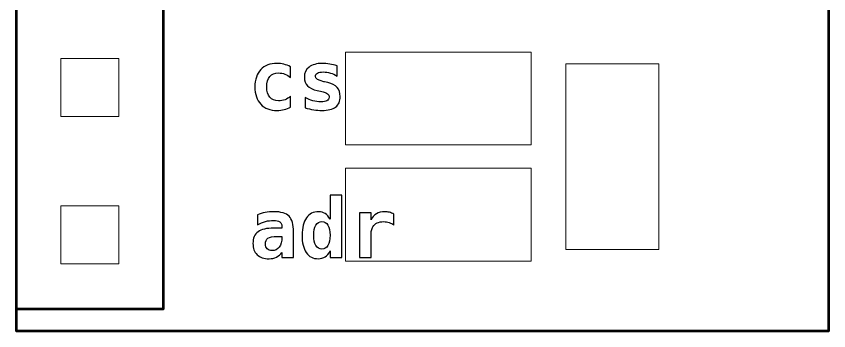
# Model space of a CAD drawing. Header units: centimetres. Extents: x -51.5 to -7.9, y -27.2 to 7.2.
# Drawn here: x -25.064 to -24.364, y -10.4 to -10.129 of the extents above; entities that cross this region are included whole.
import ezdxf

# ---------------------------------------------------------------- set-up
doc = ezdxf.new("R2010")
doc.units = ezdxf.units.CM
doc.header["$MEASUREMENT"] = 0
doc.layers.add('Layer 1', color=7, linetype='Continuous')

msp = doc.modelspace()

# ---------------------------------------------------------------- linework, layer by layer
at = {"layer": 'Layer 1', "lineweight": 18}
for points in [[(-24.78, -10.24), (-24.62, -10.24), (-24.62, -10.16), (-24.78, -10.16), (-24.78, -10.24)], [(-24.78, -10.34), (-24.62, -10.34), (-24.62, -10.26), (-24.78, -10.26), (-24.78, -10.34)]]:
    msp.add_lwpolyline(points, close=True, dxfattribs=at)
at = {"layer": 'Layer 1', "lineweight": 53}
for points in [[(-25.06354, -9.6), (-25.06354, -9.6), (-24.36352, -9.6), (-24.36352, -9.6), (-24.36352, -9.6), (-24.36352, -9.6), (-24.36352, -10.4), (-24.36352, -10.4), (-24.36352, -10.4), (-24.36352, -10.4), (-25.06354, -10.4), (-25.06354, -10.4), (-25.06354, -10.4), (-25.06354, -10.4), (-25.06354, -9.6), (-25.06354, -9.6)], [(-25.06354, -10.381), (-25.06354, -10.381), (-25.06354, -9.619), (-25.06354, -9.619), (-25.06354, -9.619), (-25.06354, -9.619), (-24.93654, -9.619), (-24.93654, -9.619), (-24.93654, -9.619), (-24.93654, -9.619), (-24.93654, -10.381), (-24.93654, -10.381), (-24.93654, -10.381), (-24.93654, -10.381), (-25.06354, -10.381), (-25.06354, -10.381)]]:
    msp.add_open_spline(points, degree=3, knots=[0, 0, 0, 0, 0.2, 0.2, 0.2, 0.2, 0.4, 0.4, 0.4, 0.4, 0.6, 0.6, 0.6, 0.6, 1, 1, 1, 1], dxfattribs=at)
at = {"layer": 'Layer 1', "lineweight": 18}
for points in [[(-25.02503, -10.2155), (-25.02503, -10.2155), (-25.02503, -10.1655), (-25.02503, -10.1655), (-25.02503, -10.1655), (-25.02503, -10.1655), (-24.97503, -10.1655), (-24.97503, -10.1655), (-24.97503, -10.1655), (-24.97503, -10.1655), (-24.97503, -10.2155), (-24.97503, -10.2155), (-24.97503, -10.2155), (-24.97503, -10.2155), (-25.02503, -10.2155), (-25.02503, -10.2155)], [(-24.59, -10.33), (-24.59, -10.33), (-24.59, -10.17), (-24.59, -10.17), (-24.59, -10.17), (-24.59, -10.17), (-24.51, -10.17), (-24.51, -10.17), (-24.51, -10.17), (-24.51, -10.17), (-24.51, -10.33), (-24.51, -10.33), (-24.51, -10.33), (-24.51, -10.33), (-24.59, -10.33), (-24.59, -10.33)], [(-25.02503, -10.3425), (-25.02503, -10.3425), (-25.02503, -10.2925), (-25.02503, -10.2925), (-25.02503, -10.2925), (-25.02503, -10.2925), (-24.97503, -10.2925), (-24.97503, -10.2925), (-24.97503, -10.2925), (-24.97503, -10.2925), (-24.97503, -10.3425), (-24.97503, -10.3425), (-24.97503, -10.3425), (-24.97503, -10.3425), (-25.02503, -10.3425), (-25.02503, -10.3425)]]:
    msp.add_open_spline(points, degree=3, knots=[0, 0, 0, 0, 0.2, 0.2, 0.2, 0.2, 0.4, 0.4, 0.4, 0.4, 0.6, 0.6, 0.6, 0.6, 1, 1, 1, 1], dxfattribs=at)
at = {"layer": 'Layer 1'}
for points, knots in [([(-24.82717, -10.20733), (-24.82886, -10.20832), (-24.8307, -10.20906), (-24.83265, -10.20956), (-24.83265, -10.20956), (-24.8346, -10.21005), (-24.8367, -10.2103), (-24.83895, -10.2103), (-24.83895, -10.2103), (-24.8449, -10.2103), (-24.84955, -10.20851), (-24.8529, -10.20492), (-24.8529, -10.20492), (-24.85625, -10.20135), (-24.85793, -10.19639), (-24.85793, -10.19005), (-24.85793, -10.19005), (-24.85793, -10.18368), (-24.85624, -10.17871), (-24.85287, -10.17511), (-24.85287, -10.17511), (-24.84949, -10.17153), (-24.84483, -10.16973), (-24.83888, -10.16973), (-24.83888, -10.16973), (-24.83681, -10.16973), (-24.83483, -10.16997), (-24.83291, -10.17045), (-24.83291, -10.17045), (-24.83099, -10.17094), (-24.82908, -10.17168), (-24.82717, -10.17269), (-24.82717, -10.17269), (-24.82717, -10.17269), (-24.82717, -10.18193), (-24.82717, -10.18193), (-24.82717, -10.18193), (-24.82864, -10.18066), (-24.83025, -10.17969), (-24.83202, -10.179), (-24.83202, -10.179), (-24.83377, -10.17832), (-24.83559, -10.17798), (-24.83747, -10.17798), (-24.83747, -10.17798), (-24.84075, -10.17798), (-24.84328, -10.17903), (-24.84505, -10.18112), (-24.84505, -10.18112), (-24.84682, -10.18321), (-24.8477, -10.18619), (-24.8477, -10.19005), (-24.8477, -10.19005), (-24.8477, -10.1939), (-24.84682, -10.19687), (-24.84505, -10.19894), (-24.84505, -10.19894), (-24.84328, -10.20101), (-24.84075, -10.20204), (-24.83747, -10.20204), (-24.83747, -10.20204), (-24.83552, -10.20204), (-24.8337, -10.20171), (-24.83199, -10.20107), (-24.83199, -10.20107), (-24.8303, -10.20041), (-24.82869, -10.19942), (-24.82717, -10.19809), (-24.82717, -10.19809), (-24.82717, -10.19809), (-24.82717, -10.20733), (-24.82717, -10.20733)], [0, 0, 0, 0, 0.052632, 0.052632, 0.052632, 0.052632, 0.105263, 0.105263, 0.105263, 0.105263, 0.157895, 0.157895, 0.157895, 0.157895, 0.210526, 0.210526, 0.210526, 0.210526, 0.263158, 0.263158, 0.263158, 0.263158, 0.315789, 0.315789, 0.315789, 0.315789, 0.368421, 0.368421, 0.368421, 0.368421, 0.421053, 0.421053, 0.421053, 0.421053, 0.473684, 0.473684, 0.473684, 0.473684, 0.526316, 0.526316, 0.526316, 0.526316, 0.578947, 0.578947, 0.578947, 0.578947, 0.631579, 0.631579, 0.631579, 0.631579, 0.684211, 0.684211, 0.684211, 0.684211, 0.736842, 0.736842, 0.736842, 0.736842, 0.789474, 0.789474, 0.789474, 0.789474, 0.842105, 0.842105, 0.842105, 0.842105, 0.894737, 0.894737, 0.894737, 0.894737, 1, 1, 1, 1]), ([(-24.78709, -10.17191), (-24.78709, -10.17191), (-24.78709, -10.18073), (-24.78709, -10.18073), (-24.78709, -10.18073), (-24.78895, -10.17955), (-24.79089, -10.17865), (-24.7929, -10.17804), (-24.7929, -10.17804), (-24.79491, -10.17744), (-24.79693, -10.17713), (-24.79895, -10.17713), (-24.79895, -10.17713), (-24.80121, -10.17713), (-24.80292, -10.17746), (-24.80406, -10.17811), (-24.80406, -10.17811), (-24.80521, -10.17877), (-24.80579, -10.17973), (-24.80579, -10.18102), (-24.80579, -10.18102), (-24.80579, -10.18285), (-24.80333, -10.18434), (-24.79841, -10.1855), (-24.79841, -10.1855), (-24.79841, -10.1855), (-24.79804, -10.18559), (-24.79804, -10.18559), (-24.79804, -10.18559), (-24.79804, -10.18559), (-24.79514, -10.18628), (-24.79514, -10.18628), (-24.79514, -10.18628), (-24.79146, -10.18715), (-24.78876, -10.18857), (-24.78705, -10.19051), (-24.78705, -10.19051), (-24.78534, -10.19245), (-24.78448, -10.19507), (-24.78448, -10.19837), (-24.78448, -10.19837), (-24.78448, -10.20235), (-24.78578, -10.20534), (-24.78838, -10.20732), (-24.78838, -10.20732), (-24.79099, -10.20931), (-24.79491, -10.2103), (-24.80014, -10.2103), (-24.80014, -10.2103), (-24.80246, -10.2103), (-24.80485, -10.2101), (-24.80727, -10.2097), (-24.80727, -10.2097), (-24.8097, -10.2093), (-24.81217, -10.2087), (-24.81468, -10.2079), (-24.81468, -10.2079), (-24.81468, -10.2079), (-24.81468, -10.19908), (-24.81468, -10.19908), (-24.81468, -10.19908), (-24.81246, -10.20034), (-24.81019, -10.2013), (-24.80788, -10.20196), (-24.80788, -10.20196), (-24.80558, -10.20263), (-24.80335, -10.20296), (-24.80119, -10.20296), (-24.80119, -10.20296), (-24.79883, -10.20296), (-24.79704, -10.20262), (-24.79583, -10.20192), (-24.79583, -10.20192), (-24.79462, -10.20124), (-24.794, -10.20024), (-24.794, -10.19894), (-24.794, -10.19894), (-24.794, -10.19764), (-24.79444, -10.19666), (-24.7953, -10.19597), (-24.7953, -10.19597), (-24.79616, -10.19528), (-24.7982, -10.19455), (-24.80145, -10.19376), (-24.80145, -10.19376), (-24.80145, -10.19376), (-24.80424, -10.19315), (-24.80424, -10.19315), (-24.80424, -10.19315), (-24.80809, -10.19227), (-24.8109, -10.19091), (-24.81267, -10.18905), (-24.81267, -10.18905), (-24.81443, -10.18719), (-24.81531, -10.1847), (-24.81531, -10.18158), (-24.81531, -10.18158), (-24.81531, -10.17785), (-24.81397, -10.17496), (-24.81128, -10.1729), (-24.81128, -10.1729), (-24.8086, -10.17083), (-24.80481, -10.1698), (-24.79994, -10.1698), (-24.79994, -10.1698), (-24.79776, -10.1698), (-24.79558, -10.16997), (-24.79342, -10.17033), (-24.79342, -10.17033), (-24.79124, -10.17068), (-24.78914, -10.17121), (-24.78709, -10.17191)], [0, 0, 0, 0, 0.034483, 0.034483, 0.034483, 0.034483, 0.068966, 0.068966, 0.068966, 0.068966, 0.103448, 0.103448, 0.103448, 0.103448, 0.137931, 0.137931, 0.137931, 0.137931, 0.172414, 0.172414, 0.172414, 0.172414, 0.206897, 0.206897, 0.206897, 0.206897, 0.241379, 0.241379, 0.241379, 0.241379, 0.275862, 0.275862, 0.275862, 0.275862, 0.310345, 0.310345, 0.310345, 0.310345, 0.344828, 0.344828, 0.344828, 0.344828, 0.37931, 0.37931, 0.37931, 0.37931, 0.413793, 0.413793, 0.413793, 0.413793, 0.448276, 0.448276, 0.448276, 0.448276, 0.482759, 0.482759, 0.482759, 0.482759, 0.517241, 0.517241, 0.517241, 0.517241, 0.551724, 0.551724, 0.551724, 0.551724, 0.586207, 0.586207, 0.586207, 0.586207, 0.62069, 0.62069, 0.62069, 0.62069, 0.655172, 0.655172, 0.655172, 0.655172, 0.689655, 0.689655, 0.689655, 0.689655, 0.724138, 0.724138, 0.724138, 0.724138, 0.758621, 0.758621, 0.758621, 0.758621, 0.793103, 0.793103, 0.793103, 0.793103, 0.827586, 0.827586, 0.827586, 0.827586, 0.862069, 0.862069, 0.862069, 0.862069, 0.896552, 0.896552, 0.896552, 0.896552, 0.931034, 0.931034, 0.931034, 0.931034, 1, 1, 1, 1]), ([(-24.79315, -10.30389), (-24.79315, -10.30389), (-24.79315, -10.28338), (-24.79315, -10.28338), (-24.79315, -10.28338), (-24.79315, -10.28338), (-24.78306, -10.28338), (-24.78306, -10.28338), (-24.78306, -10.28338), (-24.78306, -10.28338), (-24.78306, -10.33701), (-24.78306, -10.33701), (-24.78306, -10.33701), (-24.78306, -10.33701), (-24.79315, -10.33701), (-24.79315, -10.33701), (-24.79315, -10.33701), (-24.79315, -10.33701), (-24.79315, -10.33129), (-24.79315, -10.33129), (-24.79315, -10.33129), (-24.79424, -10.33352), (-24.79562, -10.33519), (-24.79734, -10.33632), (-24.79734, -10.33632), (-24.79905, -10.33743), (-24.80106, -10.338), (-24.80337, -10.338), (-24.80337, -10.338), (-24.80778, -10.338), (-24.81121, -10.33623), (-24.81364, -10.33269), (-24.81364, -10.33269), (-24.81607, -10.32915), (-24.81729, -10.32418), (-24.81729, -10.31775), (-24.81729, -10.31775), (-24.81729, -10.31122), (-24.81605, -10.30622), (-24.81358, -10.30273), (-24.81358, -10.30273), (-24.81112, -10.29924), (-24.8076, -10.2975), (-24.80303, -10.2975), (-24.80303, -10.2975), (-24.80096, -10.2975), (-24.79912, -10.29803), (-24.79747, -10.2991), (-24.79747, -10.2991), (-24.79584, -10.30017), (-24.79439, -10.30177), (-24.79315, -10.30389)], [0, 0, 0, 0, 0.071429, 0.071429, 0.071429, 0.071429, 0.142857, 0.142857, 0.142857, 0.142857, 0.214286, 0.214286, 0.214286, 0.214286, 0.285714, 0.285714, 0.285714, 0.285714, 0.357143, 0.357143, 0.357143, 0.357143, 0.428571, 0.428571, 0.428571, 0.428571, 0.5, 0.5, 0.5, 0.5, 0.571429, 0.571429, 0.571429, 0.571429, 0.642857, 0.642857, 0.642857, 0.642857, 0.714286, 0.714286, 0.714286, 0.714286, 0.785714, 0.785714, 0.785714, 0.785714, 0.857143, 0.857143, 0.857143, 0.857143, 1, 1, 1, 1]), ([(-24.8247, -10.31498), (-24.8247, -10.31498), (-24.8247, -10.33701), (-24.8247, -10.33701), (-24.8247, -10.33701), (-24.8247, -10.33701), (-24.83472, -10.33701), (-24.83472, -10.33701), (-24.83472, -10.33701), (-24.83472, -10.33701), (-24.83472, -10.33271), (-24.83472, -10.33271), (-24.83472, -10.33271), (-24.83593, -10.3344), (-24.83749, -10.3357), (-24.8394, -10.33662), (-24.8394, -10.33662), (-24.8413, -10.33754), (-24.84341, -10.338), (-24.8457, -10.338), (-24.8457, -10.338), (-24.85009, -10.338), (-24.85351, -10.33683), (-24.85596, -10.33452), (-24.85596, -10.33452), (-24.8584, -10.3322), (-24.85962, -10.32895), (-24.85962, -10.3248), (-24.85962, -10.3248), (-24.85962, -10.3203), (-24.85817, -10.31697), (-24.85525, -10.31483), (-24.85525, -10.31483), (-24.85233, -10.31268), (-24.84783, -10.31161), (-24.84173, -10.31161), (-24.84173, -10.31161), (-24.84173, -10.31161), (-24.83472, -10.31161), (-24.83472, -10.31161), (-24.83472, -10.31161), (-24.83472, -10.31161), (-24.83472, -10.30993), (-24.83472, -10.30993), (-24.83472, -10.30993), (-24.83472, -10.30829), (-24.8353, -10.30707), (-24.83649, -10.30623), (-24.83649, -10.30623), (-24.83768, -10.3054), (-24.83942, -10.30498), (-24.84173, -10.30498), (-24.84173, -10.30498), (-24.84414, -10.30498), (-24.84646, -10.30528), (-24.84873, -10.30588), (-24.84873, -10.30588), (-24.85099, -10.30649), (-24.85336, -10.30746), (-24.85581, -10.30879), (-24.85581, -10.30879), (-24.85581, -10.30879), (-24.85581, -10.30018), (-24.85581, -10.30018), (-24.85581, -10.30018), (-24.85359, -10.29926), (-24.85132, -10.29859), (-24.84903, -10.29815), (-24.84903, -10.29815), (-24.84672, -10.29772), (-24.84429, -10.2975), (-24.84173, -10.2975), (-24.84173, -10.2975), (-24.83545, -10.2975), (-24.83105, -10.29877), (-24.82851, -10.30132), (-24.82851, -10.30132), (-24.82597, -10.30387), (-24.8247, -10.30842), (-24.8247, -10.31498)], [0, 0, 0, 0, 0.047619, 0.047619, 0.047619, 0.047619, 0.095238, 0.095238, 0.095238, 0.095238, 0.142857, 0.142857, 0.142857, 0.142857, 0.190476, 0.190476, 0.190476, 0.190476, 0.238095, 0.238095, 0.238095, 0.238095, 0.285714, 0.285714, 0.285714, 0.285714, 0.333333, 0.333333, 0.333333, 0.333333, 0.380952, 0.380952, 0.380952, 0.380952, 0.428571, 0.428571, 0.428571, 0.428571, 0.47619, 0.47619, 0.47619, 0.47619, 0.52381, 0.52381, 0.52381, 0.52381, 0.571429, 0.571429, 0.571429, 0.571429, 0.619048, 0.619048, 0.619048, 0.619048, 0.666667, 0.666667, 0.666667, 0.666667, 0.714286, 0.714286, 0.714286, 0.714286, 0.761905, 0.761905, 0.761905, 0.761905, 0.809524, 0.809524, 0.809524, 0.809524, 0.857143, 0.857143, 0.857143, 0.857143, 0.904762, 0.904762, 0.904762, 0.904762, 1, 1, 1, 1]), ([(-24.73826, -10.30907), (-24.73936, -10.30806), (-24.74065, -10.30729), (-24.74214, -10.30679), (-24.74214, -10.30679), (-24.74362, -10.30628), (-24.74524, -10.30603), (-24.74702, -10.30603), (-24.74702, -10.30603), (-24.74915, -10.30603), (-24.75101, -10.30641), (-24.75261, -10.30715), (-24.75261, -10.30715), (-24.75421, -10.3079), (-24.75545, -10.30899), (-24.75632, -10.31041), (-24.75632, -10.31041), (-24.75687, -10.31128), (-24.75726, -10.31234), (-24.75747, -10.31358), (-24.75747, -10.31358), (-24.75769, -10.31482), (-24.7578, -10.3167), (-24.7578, -10.31923), (-24.7578, -10.31923), (-24.7578, -10.31923), (-24.7578, -10.33701), (-24.7578, -10.33701), (-24.7578, -10.33701), (-24.7578, -10.33701), (-24.76789, -10.33701), (-24.76789, -10.33701), (-24.76789, -10.33701), (-24.76789, -10.33701), (-24.76789, -10.29841), (-24.76789, -10.29841), (-24.76789, -10.29841), (-24.76789, -10.29841), (-24.7578, -10.29841), (-24.7578, -10.29841), (-24.7578, -10.29841), (-24.7578, -10.29841), (-24.7578, -10.30442), (-24.7578, -10.30442), (-24.7578, -10.30442), (-24.75681, -10.30221), (-24.7553, -10.30051), (-24.75325, -10.29931), (-24.75325, -10.29931), (-24.7512, -10.2981), (-24.74882, -10.2975), (-24.74608, -10.2975), (-24.74608, -10.2975), (-24.7447, -10.2975), (-24.74335, -10.29766), (-24.74203, -10.298), (-24.74203, -10.298), (-24.74071, -10.29833), (-24.73945, -10.29883), (-24.73826, -10.29947), (-24.73826, -10.29947), (-24.73826, -10.29947), (-24.73826, -10.30907), (-24.73826, -10.30907)], [0, 0, 0, 0, 0.058824, 0.058824, 0.058824, 0.058824, 0.117647, 0.117647, 0.117647, 0.117647, 0.176471, 0.176471, 0.176471, 0.176471, 0.235294, 0.235294, 0.235294, 0.235294, 0.294118, 0.294118, 0.294118, 0.294118, 0.352941, 0.352941, 0.352941, 0.352941, 0.411765, 0.411765, 0.411765, 0.411765, 0.470588, 0.470588, 0.470588, 0.470588, 0.529412, 0.529412, 0.529412, 0.529412, 0.588235, 0.588235, 0.588235, 0.588235, 0.647059, 0.647059, 0.647059, 0.647059, 0.705882, 0.705882, 0.705882, 0.705882, 0.764706, 0.764706, 0.764706, 0.764706, 0.823529, 0.823529, 0.823529, 0.823529, 0.882353, 0.882353, 0.882353, 0.882353, 1, 1, 1, 1]), ([(-24.8072, -10.31782), (-24.8072, -10.32153), (-24.80657, -10.32446), (-24.80534, -10.32657), (-24.80534, -10.32657), (-24.8041, -10.32868), (-24.80239, -10.32974), (-24.80021, -10.32974), (-24.80021, -10.32974), (-24.79803, -10.32974), (-24.79631, -10.32868), (-24.79505, -10.32657), (-24.79505, -10.32657), (-24.79379, -10.32446), (-24.79315, -10.32153), (-24.79315, -10.31782), (-24.79315, -10.31782), (-24.79315, -10.31409), (-24.79379, -10.31117), (-24.79505, -10.30907), (-24.79505, -10.30907), (-24.79631, -10.30695), (-24.79803, -10.30589), (-24.80021, -10.30589), (-24.80021, -10.30589), (-24.80239, -10.30589), (-24.8041, -10.30695), (-24.80534, -10.30907), (-24.80534, -10.30907), (-24.80657, -10.31117), (-24.8072, -10.31409), (-24.8072, -10.31782)], [0, 0, 0, 0, 0.111111, 0.111111, 0.111111, 0.111111, 0.222222, 0.222222, 0.222222, 0.222222, 0.333333, 0.333333, 0.333333, 0.333333, 0.444444, 0.444444, 0.444444, 0.444444, 0.555556, 0.555556, 0.555556, 0.555556, 0.666667, 0.666667, 0.666667, 0.666667, 0.777778, 0.777778, 0.777778, 0.777778, 1, 1, 1, 1]), ([(-24.83875, -10.31888), (-24.84253, -10.31888), (-24.84516, -10.31936), (-24.84665, -10.32032), (-24.84665, -10.32032), (-24.84815, -10.32129), (-24.8489, -10.32295), (-24.8489, -10.32529), (-24.8489, -10.32529), (-24.8489, -10.32704), (-24.84838, -10.32843), (-24.84735, -10.32946), (-24.84735, -10.32946), (-24.84631, -10.33049), (-24.84491, -10.33101), (-24.84314, -10.33101), (-24.84314, -10.33101), (-24.84047, -10.33101), (-24.8384, -10.33), (-24.83693, -10.32799), (-24.83693, -10.32799), (-24.83546, -10.32598), (-24.83472, -10.32317), (-24.83472, -10.31957), (-24.83472, -10.31957), (-24.83472, -10.31957), (-24.83472, -10.31888), (-24.83472, -10.31888), (-24.83472, -10.31888), (-24.83472, -10.31888), (-24.83875, -10.31888), (-24.83875, -10.31888)], [0, 0, 0, 0, 0.111111, 0.111111, 0.111111, 0.111111, 0.222222, 0.222222, 0.222222, 0.222222, 0.333333, 0.333333, 0.333333, 0.333333, 0.444444, 0.444444, 0.444444, 0.444444, 0.555556, 0.555556, 0.555556, 0.555556, 0.666667, 0.666667, 0.666667, 0.666667, 0.777778, 0.777778, 0.777778, 0.777778, 1, 1, 1, 1])]:
    msp.add_open_spline(points, degree=3, knots=knots, dxfattribs=at)

doc.saveas('drawing.dxf')
